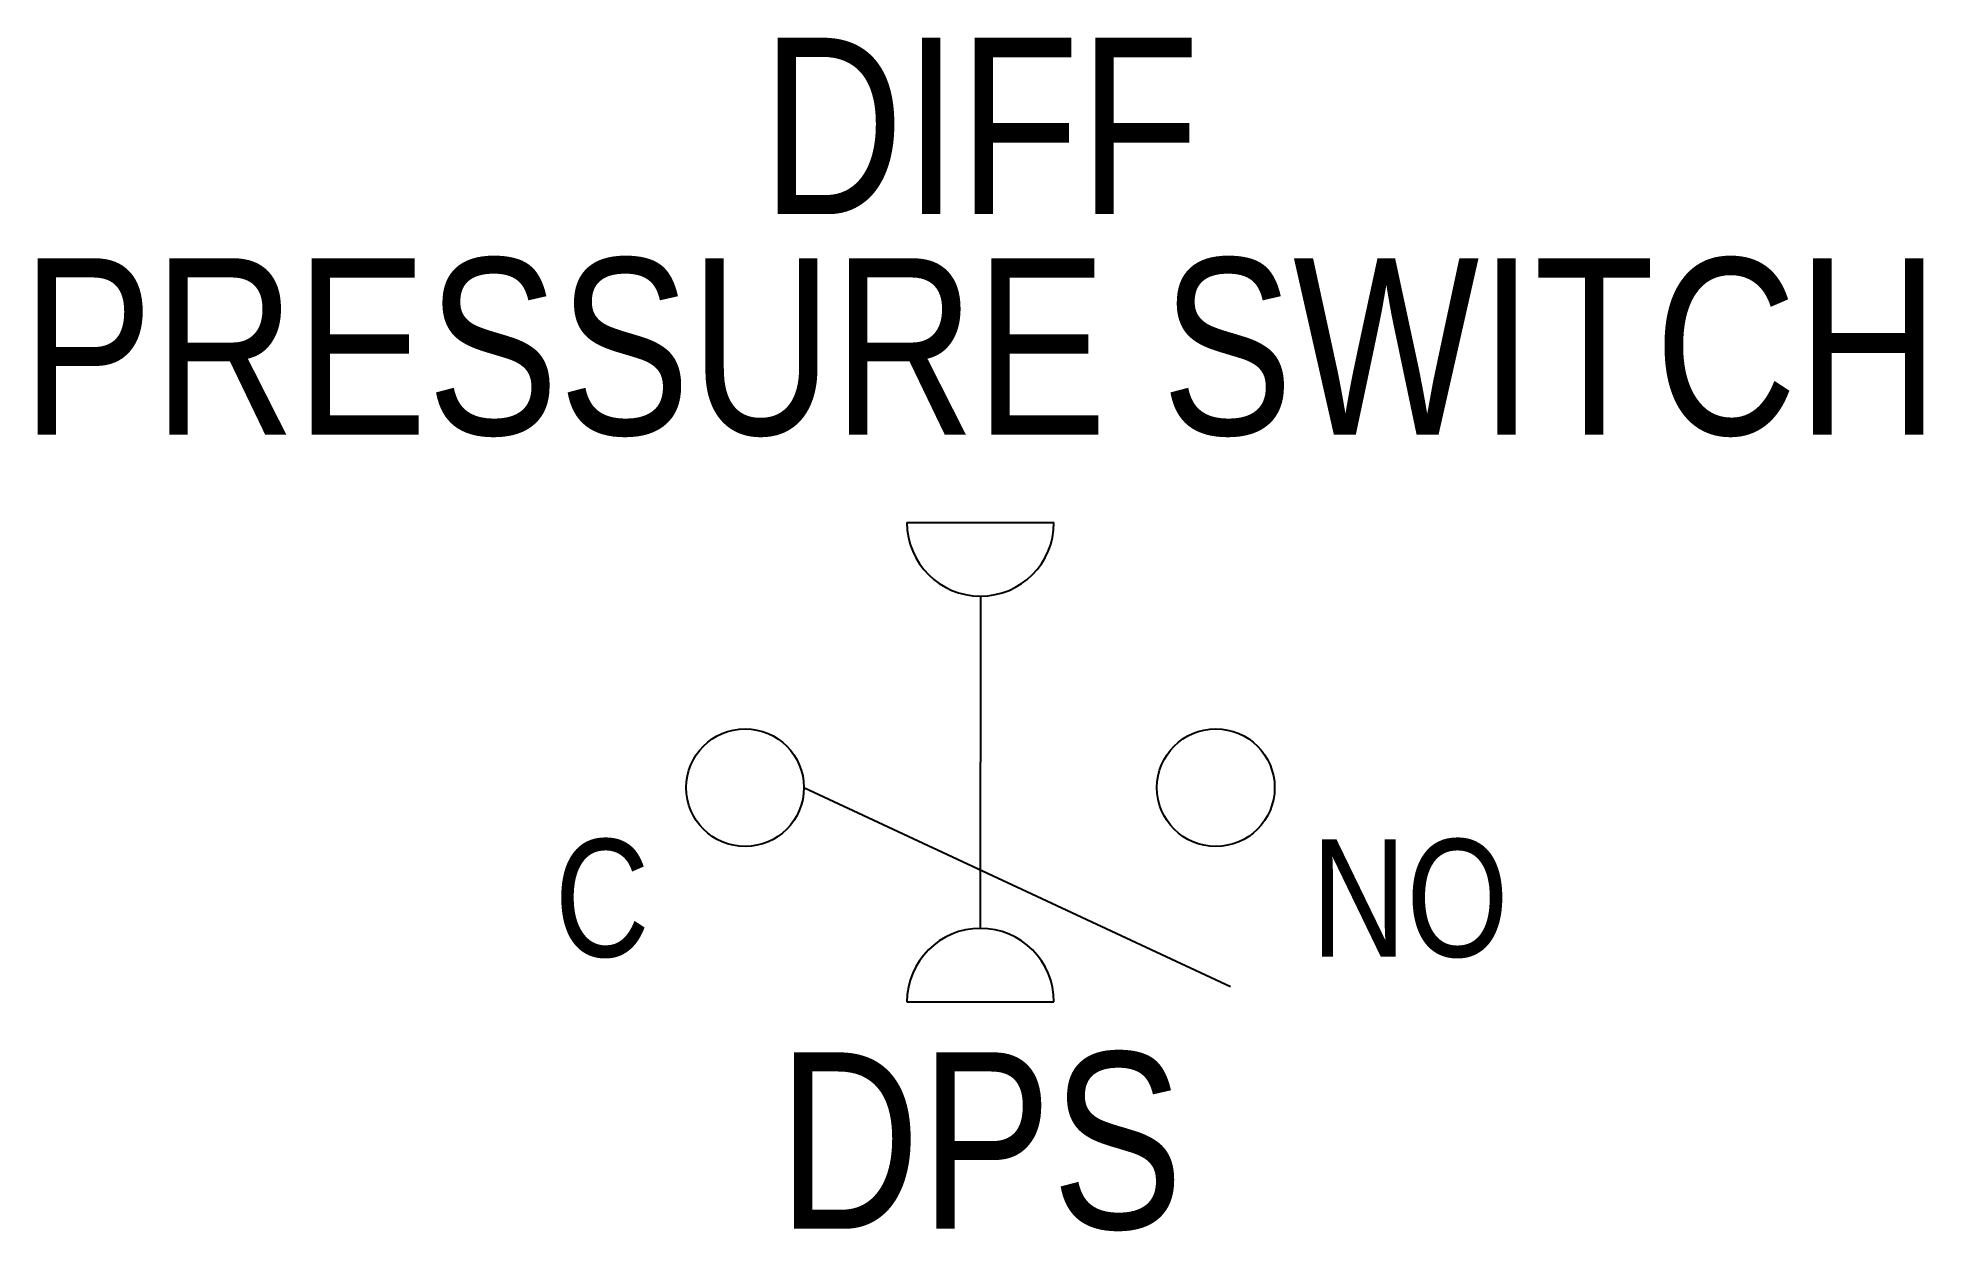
# Model space of a CAD drawing. Header units: inches. Extents: x -3.2 to 3.2, y -1.51 to 2.55.
import ezdxf
from ezdxf.enums import TextEntityAlignment as Align

# ---------------------------------------------------------------- set-up
doc = ezdxf.new("R2010")
doc.units = ezdxf.units.IN
doc.header["$MEASUREMENT"] = 0
doc.linetypes.add('HIDDEN2', pattern=[0.1875, 0.125, -0.0625])
for name, color, linetype in [('DESCCHILD', 20, 'Continuous'), ('FIELD', 7, 'HIDDEN2'), ('SYMB', 4, 'Continuous'), ('TAGS', 51, 'Continuous'), ('TEXT', 3, 'Continuous')]:
    doc.layers.add(name, color=color, linetype=linetype)
doc.styles.add('ARIEL', font='arial.ttf', dxfattribs={"width": 0.8, "height": 0.2})

# ---------------------------------------------------------------- blocks, each defined once
blk = doc.blocks.new('Diff Pressure Switch')
at = {"layer": 'SYMB'}
for p, q in [((-0.0625, 0.2253), (0.0625, 0.2253)), ((0, 0.1628), (0, 0.0216)), ((0, -0.1196), (0, 0.0216)), ((-0.15, 0), (0.2125, -0.169)), ((-0.0625, -0.1821), (0.0625, -0.1821))]:
    blk.add_line(p, q, dxfattribs=at)
for centre in [(-0.2, 0), (0.2, 0)]:
    blk.add_circle(centre, 0.05, dxfattribs=at)
for centre, start, end in [((0, 0.2253), 180, 0), ((0, -0.1821), 0, 180)]:
    blk.add_arc(centre, 0.0625, start, end, dxfattribs=at)
at = {"layer": 'DESCCHILD', "style": 'ARIEL', "width": 0.8}
for tag, p in [('DESC1', (0, 0.5625)), ('DESC2', (0, 0.375))]:
    blk.add_attdef(tag, text='', height=0.15, dxfattribs=at).set_placement(p, align=Align.MIDDLE_CENTER)
at = {"layer": 'TAGS', "style": 'ARIEL', "width": 0.8}
blk.add_attdef('TAG', text='', height=0.15, dxfattribs=at).set_placement((0, -0.375), align=Align.CENTER)
at = {"layer": 'TEXT', "linetype": 'Continuous', "style": 'ARIEL', "width": 0.8}
blk.add_attdef('TERM01', text='', height=0.1, dxfattribs=at).set_placement((-0.2812, -0.0938), align=Align.MIDDLE_RIGHT)
blk.add_attdef('TERM02', text='', height=0.1, dxfattribs=at).set_placement((0.2812, -0.0938), align=Align.MIDDLE_LEFT)

msp = doc.modelspace()

# ---------------------------------------------------------------- block references
at = {"layer": 'FIELD', "xscale": 4, "yscale": 4, "zscale": 4}
msp.add_blockref('Diff Pressure Switch', (0, 0), dxfattribs=at).add_auto_attribs({'TAG': 'DPS', 'DESC1': 'DIFF', 'DESC2': 'PRESSURE SWITCH', 'TERM01': 'C', 'TERM02': 'NO'})

doc.saveas('drawing.dxf')
